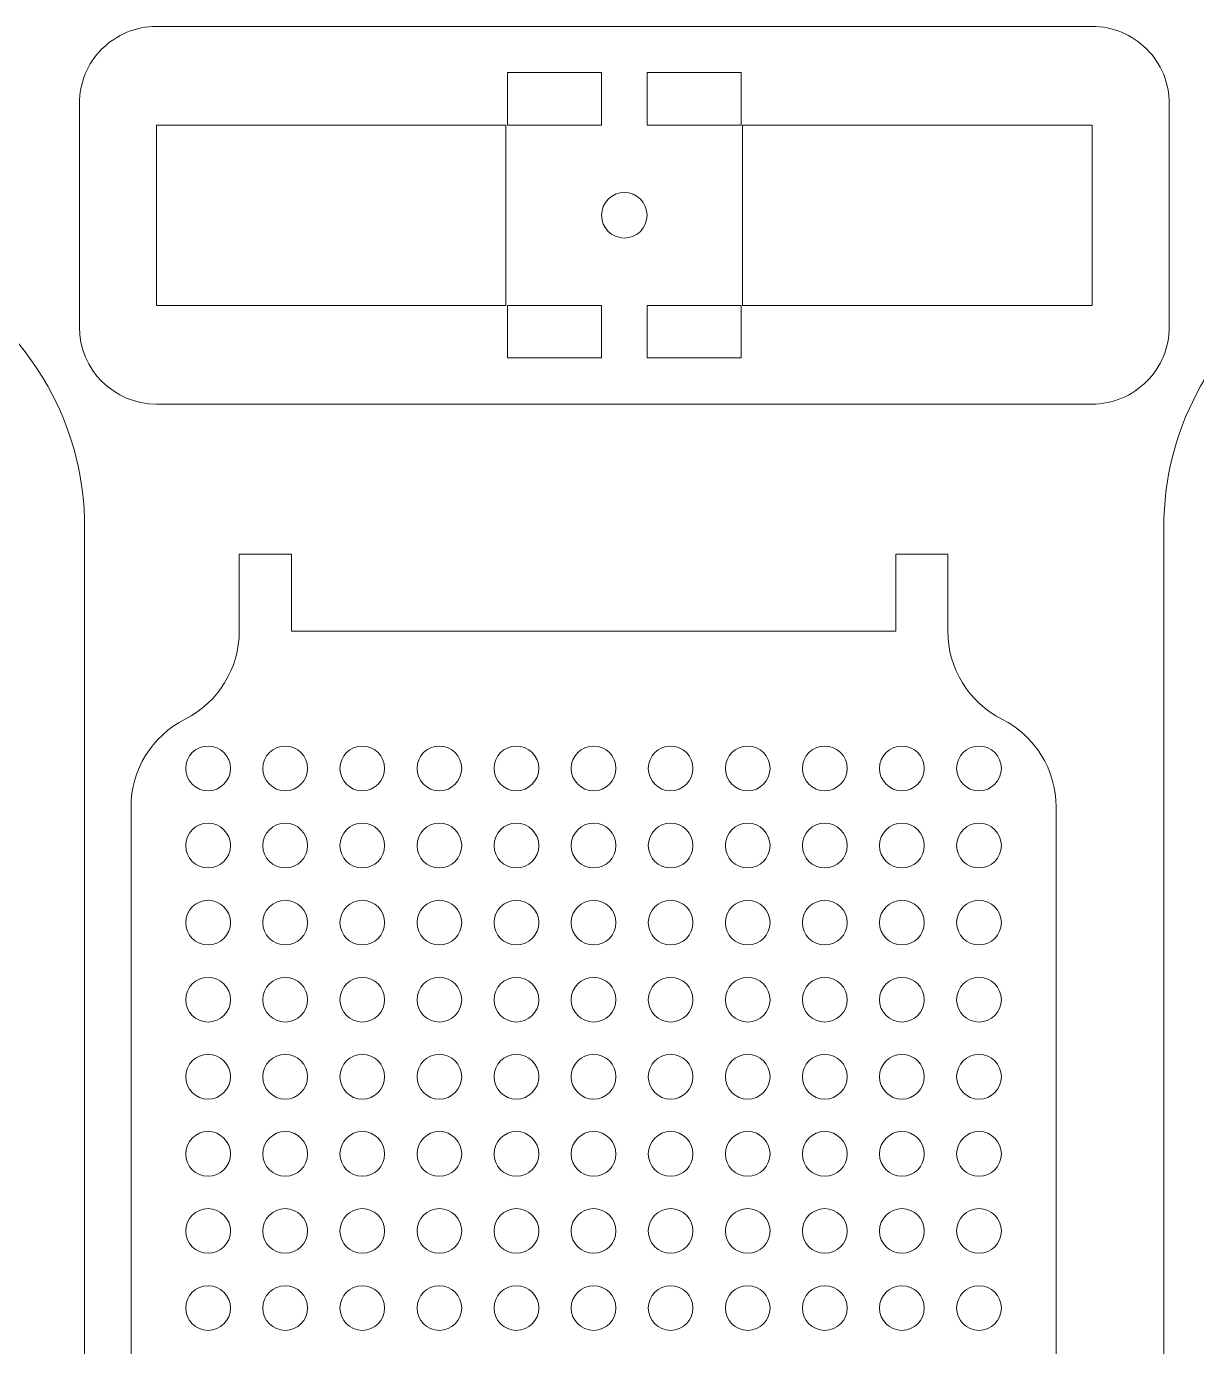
# Model space of a CAD drawing. Header units: millimetres. Extents: x 15 to 485, y 15 to 380.
# Drawn here: x 298.5 to 374.4, y 101.2 to 186.9 of the extents above; entities that cross this region are included whole.
import ezdxf

# ---------------------------------------------------------------- set-up
doc = ezdxf.new("R2010")
doc.units = ezdxf.units.MM
doc.header["$MEASUREMENT"] = 0
doc.layers.add('Sheet 1-1-1706191711-01', color=6, linetype='Continuous', true_color=0xff00ff)

msp = doc.modelspace()

# ---------------------------------------------------------------- linework, layer by layer
at = {"layer": 'Sheet 1-1-1706191711-01', "color": 18, "lineweight": 15, "true_color": 0x000000}
for points, knots in [([(306.9, 186.88), (305.574, 186.88), (304.302, 186.353), (303.365, 185.416), (302.427, 184.478), (301.9, 183.206), (301.9, 181.88)], [4, 4, 4, 4, 4.333333, 4.333333, 4.333333, 5, 5, 5, 5]), ([(372.589, 181.88), (372.589, 183.206), (372.062, 184.478), (371.125, 185.416), (370.187, 186.353), (368.915, 186.88), (367.589, 186.88)], [10, 10, 10, 10, 10.333333, 10.333333, 10.333333, 11, 11, 11, 11]), ([(337.245, 173.155), (338.059, 173.155), (338.719, 173.815), (338.719, 174.63), (338.719, 175.445), (338.059, 176.105), (337.245, 176.105), (336.43, 176.105), (335.769, 175.445), (335.769, 174.63), (335.769, 173.815), (336.43, 173.155), (337.245, 173.155)], [0, 0, 0, 0, 0.2, 0.2, 0.2, 0.4, 0.4, 0.4, 0.6, 0.6, 0.6, 1, 1, 1, 1]), ([(367.589, 162.38), (368.915, 162.38), (370.187, 162.907), (371.125, 163.845), (372.062, 164.782), (372.589, 166.054), (372.589, 167.38)], [8, 8, 8, 8, 8.333333, 8.333333, 8.333333, 9, 9, 9, 9]), ([(310.25, 140.2), (309.449, 140.2), (308.8, 139.551), (308.8, 138.75), (308.8, 137.949), (309.449, 137.3), (310.25, 137.3), (311.051, 137.3), (311.7, 137.949), (311.7, 138.75), (311.7, 139.551), (311.051, 140.2), (310.25, 140.2)], [0, 0, 0, 0, 0.2, 0.2, 0.2, 0.4, 0.4, 0.4, 0.6, 0.6, 0.6, 1, 1, 1, 1]), ([(315.25, 140.2), (314.449, 140.2), (313.8, 139.551), (313.8, 138.75), (313.8, 137.949), (314.449, 137.3), (315.25, 137.3), (316.051, 137.3), (316.7, 137.949), (316.7, 138.75), (316.7, 139.551), (316.051, 140.2), (315.25, 140.2)], [0, 0, 0, 0, 0.2, 0.2, 0.2, 0.4, 0.4, 0.4, 0.6, 0.6, 0.6, 1, 1, 1, 1]), ([(320.25, 140.2), (319.449, 140.2), (318.8, 139.551), (318.8, 138.75), (318.8, 137.949), (319.449, 137.3), (320.25, 137.3), (321.051, 137.3), (321.7, 137.949), (321.7, 138.75), (321.7, 139.551), (321.051, 140.2), (320.25, 140.2)], [0, 0, 0, 0, 0.2, 0.2, 0.2, 0.4, 0.4, 0.4, 0.6, 0.6, 0.6, 1, 1, 1, 1]), ([(325.25, 140.2), (324.449, 140.2), (323.8, 139.551), (323.8, 138.75), (323.8, 137.949), (324.449, 137.3), (325.25, 137.3), (326.051, 137.3), (326.7, 137.949), (326.7, 138.75), (326.7, 139.551), (326.051, 140.2), (325.25, 140.2)], [0, 0, 0, 0, 0.2, 0.2, 0.2, 0.4, 0.4, 0.4, 0.6, 0.6, 0.6, 1, 1, 1, 1]), ([(330.25, 140.2), (329.449, 140.2), (328.8, 139.551), (328.8, 138.75), (328.8, 137.949), (329.449, 137.3), (330.25, 137.3), (331.051, 137.3), (331.7, 137.949), (331.7, 138.75), (331.7, 139.551), (331.051, 140.2), (330.25, 140.2)], [0, 0, 0, 0, 0.2, 0.2, 0.2, 0.4, 0.4, 0.4, 0.6, 0.6, 0.6, 1, 1, 1, 1]), ([(335.25, 140.2), (334.449, 140.2), (333.8, 139.551), (333.8, 138.75), (333.8, 137.949), (334.449, 137.3), (335.25, 137.3), (336.051, 137.3), (336.7, 137.949), (336.7, 138.75), (336.7, 139.551), (336.051, 140.2), (335.25, 140.2)], [0, 0, 0, 0, 0.2, 0.2, 0.2, 0.4, 0.4, 0.4, 0.6, 0.6, 0.6, 1, 1, 1, 1]), ([(340.25, 140.2), (339.449, 140.2), (338.8, 139.551), (338.8, 138.75), (338.8, 137.949), (339.449, 137.3), (340.25, 137.3), (341.051, 137.3), (341.7, 137.949), (341.7, 138.75), (341.7, 139.551), (341.051, 140.2), (340.25, 140.2)], [0, 0, 0, 0, 0.2, 0.2, 0.2, 0.4, 0.4, 0.4, 0.6, 0.6, 0.6, 1, 1, 1, 1]), ([(345.25, 140.2), (344.449, 140.2), (343.8, 139.551), (343.8, 138.75), (343.8, 137.949), (344.449, 137.3), (345.25, 137.3), (346.051, 137.3), (346.7, 137.949), (346.7, 138.75), (346.7, 139.551), (346.051, 140.2), (345.25, 140.2)], [0, 0, 0, 0, 0.2, 0.2, 0.2, 0.4, 0.4, 0.4, 0.6, 0.6, 0.6, 1, 1, 1, 1]), ([(350.25, 140.2), (349.449, 140.2), (348.8, 139.551), (348.8, 138.75), (348.8, 137.949), (349.449, 137.3), (350.25, 137.3), (351.051, 137.3), (351.7, 137.949), (351.7, 138.75), (351.7, 139.551), (351.051, 140.2), (350.25, 140.2)], [0, 0, 0, 0, 0.2, 0.2, 0.2, 0.4, 0.4, 0.4, 0.6, 0.6, 0.6, 1, 1, 1, 1]), ([(355.25, 140.2), (354.449, 140.2), (353.8, 139.551), (353.8, 138.75), (353.8, 137.949), (354.449, 137.3), (355.25, 137.3), (356.051, 137.3), (356.7, 137.949), (356.7, 138.75), (356.7, 139.551), (356.051, 140.2), (355.25, 140.2)], [0, 0, 0, 0, 0.2, 0.2, 0.2, 0.4, 0.4, 0.4, 0.6, 0.6, 0.6, 1, 1, 1, 1]), ([(360.25, 140.2), (359.449, 140.2), (358.8, 139.551), (358.8, 138.75), (358.8, 137.949), (359.449, 137.3), (360.25, 137.3), (361.051, 137.3), (361.7, 137.949), (361.7, 138.75), (361.7, 139.551), (361.051, 140.2), (360.25, 140.2)], [0, 0, 0, 0, 0.2, 0.2, 0.2, 0.4, 0.4, 0.4, 0.6, 0.6, 0.6, 1, 1, 1, 1]), ([(310.25, 135.2), (309.449, 135.2), (308.8, 134.551), (308.8, 133.75), (308.8, 132.949), (309.449, 132.3), (310.25, 132.3), (311.051, 132.3), (311.7, 132.949), (311.7, 133.75), (311.7, 134.551), (311.051, 135.2), (310.25, 135.2)], [0, 0, 0, 0, 0.2, 0.2, 0.2, 0.4, 0.4, 0.4, 0.6, 0.6, 0.6, 1, 1, 1, 1]), ([(315.25, 135.2), (314.449, 135.2), (313.8, 134.551), (313.8, 133.75), (313.8, 132.949), (314.449, 132.3), (315.25, 132.3), (316.051, 132.3), (316.7, 132.949), (316.7, 133.75), (316.7, 134.551), (316.051, 135.2), (315.25, 135.2)], [0, 0, 0, 0, 0.2, 0.2, 0.2, 0.4, 0.4, 0.4, 0.6, 0.6, 0.6, 1, 1, 1, 1]), ([(320.25, 135.2), (319.449, 135.2), (318.8, 134.551), (318.8, 133.75), (318.8, 132.949), (319.449, 132.3), (320.25, 132.3), (321.051, 132.3), (321.7, 132.949), (321.7, 133.75), (321.7, 134.551), (321.051, 135.2), (320.25, 135.2)], [0, 0, 0, 0, 0.2, 0.2, 0.2, 0.4, 0.4, 0.4, 0.6, 0.6, 0.6, 1, 1, 1, 1]), ([(325.25, 135.2), (324.449, 135.2), (323.8, 134.551), (323.8, 133.75), (323.8, 132.949), (324.449, 132.3), (325.25, 132.3), (326.051, 132.3), (326.7, 132.949), (326.7, 133.75), (326.7, 134.551), (326.051, 135.2), (325.25, 135.2)], [0, 0, 0, 0, 0.2, 0.2, 0.2, 0.4, 0.4, 0.4, 0.6, 0.6, 0.6, 1, 1, 1, 1]), ([(330.25, 135.2), (329.449, 135.2), (328.8, 134.551), (328.8, 133.75), (328.8, 132.949), (329.449, 132.3), (330.25, 132.3), (331.051, 132.3), (331.7, 132.949), (331.7, 133.75), (331.7, 134.551), (331.051, 135.2), (330.25, 135.2)], [0, 0, 0, 0, 0.2, 0.2, 0.2, 0.4, 0.4, 0.4, 0.6, 0.6, 0.6, 1, 1, 1, 1]), ([(335.25, 135.2), (334.449, 135.2), (333.8, 134.551), (333.8, 133.75), (333.8, 132.949), (334.449, 132.3), (335.25, 132.3), (336.051, 132.3), (336.7, 132.949), (336.7, 133.75), (336.7, 134.551), (336.051, 135.2), (335.25, 135.2)], [0, 0, 0, 0, 0.2, 0.2, 0.2, 0.4, 0.4, 0.4, 0.6, 0.6, 0.6, 1, 1, 1, 1]), ([(340.25, 135.2), (339.449, 135.2), (338.8, 134.551), (338.8, 133.75), (338.8, 132.949), (339.449, 132.3), (340.25, 132.3), (341.051, 132.3), (341.7, 132.949), (341.7, 133.75), (341.7, 134.551), (341.051, 135.2), (340.25, 135.2)], [0, 0, 0, 0, 0.2, 0.2, 0.2, 0.4, 0.4, 0.4, 0.6, 0.6, 0.6, 1, 1, 1, 1]), ([(345.25, 135.2), (344.449, 135.2), (343.8, 134.551), (343.8, 133.75), (343.8, 132.949), (344.449, 132.3), (345.25, 132.3), (346.051, 132.3), (346.7, 132.949), (346.7, 133.75), (346.7, 134.551), (346.051, 135.2), (345.25, 135.2)], [0, 0, 0, 0, 0.2, 0.2, 0.2, 0.4, 0.4, 0.4, 0.6, 0.6, 0.6, 1, 1, 1, 1]), ([(350.25, 135.2), (349.449, 135.2), (348.8, 134.551), (348.8, 133.75), (348.8, 132.949), (349.449, 132.3), (350.25, 132.3), (351.051, 132.3), (351.7, 132.949), (351.7, 133.75), (351.7, 134.551), (351.051, 135.2), (350.25, 135.2)], [0, 0, 0, 0, 0.2, 0.2, 0.2, 0.4, 0.4, 0.4, 0.6, 0.6, 0.6, 1, 1, 1, 1]), ([(355.25, 135.2), (354.449, 135.2), (353.8, 134.551), (353.8, 133.75), (353.8, 132.949), (354.449, 132.3), (355.25, 132.3), (356.051, 132.3), (356.7, 132.949), (356.7, 133.75), (356.7, 134.551), (356.051, 135.2), (355.25, 135.2)], [0, 0, 0, 0, 0.2, 0.2, 0.2, 0.4, 0.4, 0.4, 0.6, 0.6, 0.6, 1, 1, 1, 1]), ([(360.25, 135.2), (359.449, 135.2), (358.8, 134.551), (358.8, 133.75), (358.8, 132.949), (359.449, 132.3), (360.25, 132.3), (361.051, 132.3), (361.7, 132.949), (361.7, 133.75), (361.7, 134.551), (361.051, 135.2), (360.25, 135.2)], [0, 0, 0, 0, 0.2, 0.2, 0.2, 0.4, 0.4, 0.4, 0.6, 0.6, 0.6, 1, 1, 1, 1]), ([(310.25, 130.2), (309.449, 130.2), (308.8, 129.551), (308.8, 128.75), (308.8, 127.949), (309.449, 127.3), (310.25, 127.3), (311.051, 127.3), (311.7, 127.949), (311.7, 128.75), (311.7, 129.551), (311.051, 130.2), (310.25, 130.2)], [0, 0, 0, 0, 0.2, 0.2, 0.2, 0.4, 0.4, 0.4, 0.6, 0.6, 0.6, 1, 1, 1, 1]), ([(315.25, 130.2), (314.449, 130.2), (313.8, 129.551), (313.8, 128.75), (313.8, 127.949), (314.449, 127.3), (315.25, 127.3), (316.051, 127.3), (316.7, 127.949), (316.7, 128.75), (316.7, 129.551), (316.051, 130.2), (315.25, 130.2)], [0, 0, 0, 0, 0.2, 0.2, 0.2, 0.4, 0.4, 0.4, 0.6, 0.6, 0.6, 1, 1, 1, 1]), ([(320.25, 130.2), (319.449, 130.2), (318.8, 129.551), (318.8, 128.75), (318.8, 127.949), (319.449, 127.3), (320.25, 127.3), (321.051, 127.3), (321.7, 127.949), (321.7, 128.75), (321.7, 129.551), (321.051, 130.2), (320.25, 130.2)], [0, 0, 0, 0, 0.2, 0.2, 0.2, 0.4, 0.4, 0.4, 0.6, 0.6, 0.6, 1, 1, 1, 1]), ([(325.25, 130.2), (324.449, 130.2), (323.8, 129.551), (323.8, 128.75), (323.8, 127.949), (324.449, 127.3), (325.25, 127.3), (326.051, 127.3), (326.7, 127.949), (326.7, 128.75), (326.7, 129.551), (326.051, 130.2), (325.25, 130.2)], [0, 0, 0, 0, 0.2, 0.2, 0.2, 0.4, 0.4, 0.4, 0.6, 0.6, 0.6, 1, 1, 1, 1]), ([(330.25, 130.2), (329.449, 130.2), (328.8, 129.551), (328.8, 128.75), (328.8, 127.949), (329.449, 127.3), (330.25, 127.3), (331.051, 127.3), (331.7, 127.949), (331.7, 128.75), (331.7, 129.551), (331.051, 130.2), (330.25, 130.2)], [0, 0, 0, 0, 0.2, 0.2, 0.2, 0.4, 0.4, 0.4, 0.6, 0.6, 0.6, 1, 1, 1, 1]), ([(335.25, 130.2), (334.449, 130.2), (333.8, 129.551), (333.8, 128.75), (333.8, 127.949), (334.449, 127.3), (335.25, 127.3), (336.051, 127.3), (336.7, 127.949), (336.7, 128.75), (336.7, 129.551), (336.051, 130.2), (335.25, 130.2)], [0, 0, 0, 0, 0.2, 0.2, 0.2, 0.4, 0.4, 0.4, 0.6, 0.6, 0.6, 1, 1, 1, 1]), ([(340.25, 130.2), (339.449, 130.2), (338.8, 129.551), (338.8, 128.75), (338.8, 127.949), (339.449, 127.3), (340.25, 127.3), (341.051, 127.3), (341.7, 127.949), (341.7, 128.75), (341.7, 129.551), (341.051, 130.2), (340.25, 130.2)], [0, 0, 0, 0, 0.2, 0.2, 0.2, 0.4, 0.4, 0.4, 0.6, 0.6, 0.6, 1, 1, 1, 1]), ([(345.25, 130.2), (344.449, 130.2), (343.8, 129.551), (343.8, 128.75), (343.8, 127.949), (344.449, 127.3), (345.25, 127.3), (346.051, 127.3), (346.7, 127.949), (346.7, 128.75), (346.7, 129.551), (346.051, 130.2), (345.25, 130.2)], [0, 0, 0, 0, 0.2, 0.2, 0.2, 0.4, 0.4, 0.4, 0.6, 0.6, 0.6, 1, 1, 1, 1]), ([(350.25, 130.2), (349.449, 130.2), (348.8, 129.551), (348.8, 128.75), (348.8, 127.949), (349.449, 127.3), (350.25, 127.3), (351.051, 127.3), (351.7, 127.949), (351.7, 128.75), (351.7, 129.551), (351.051, 130.2), (350.25, 130.2)], [0, 0, 0, 0, 0.2, 0.2, 0.2, 0.4, 0.4, 0.4, 0.6, 0.6, 0.6, 1, 1, 1, 1]), ([(355.25, 130.2), (354.449, 130.2), (353.8, 129.551), (353.8, 128.75), (353.8, 127.949), (354.449, 127.3), (355.25, 127.3), (356.051, 127.3), (356.7, 127.949), (356.7, 128.75), (356.7, 129.551), (356.051, 130.2), (355.25, 130.2)], [0, 0, 0, 0, 0.2, 0.2, 0.2, 0.4, 0.4, 0.4, 0.6, 0.6, 0.6, 1, 1, 1, 1]), ([(360.25, 130.2), (359.449, 130.2), (358.8, 129.551), (358.8, 128.75), (358.8, 127.949), (359.449, 127.3), (360.25, 127.3), (361.051, 127.3), (361.7, 127.949), (361.7, 128.75), (361.7, 129.551), (361.051, 130.2), (360.25, 130.2)], [0, 0, 0, 0, 0.2, 0.2, 0.2, 0.4, 0.4, 0.4, 0.6, 0.6, 0.6, 1, 1, 1, 1]), ([(310.25, 125.2), (309.449, 125.2), (308.8, 124.551), (308.8, 123.75), (308.8, 122.949), (309.449, 122.3), (310.25, 122.3), (311.051, 122.3), (311.7, 122.949), (311.7, 123.75), (311.7, 124.551), (311.051, 125.2), (310.25, 125.2)], [0, 0, 0, 0, 0.2, 0.2, 0.2, 0.4, 0.4, 0.4, 0.6, 0.6, 0.6, 1, 1, 1, 1]), ([(315.25, 125.2), (314.449, 125.2), (313.8, 124.551), (313.8, 123.75), (313.8, 122.949), (314.449, 122.3), (315.25, 122.3), (316.051, 122.3), (316.7, 122.949), (316.7, 123.75), (316.7, 124.551), (316.051, 125.2), (315.25, 125.2)], [0, 0, 0, 0, 0.2, 0.2, 0.2, 0.4, 0.4, 0.4, 0.6, 0.6, 0.6, 1, 1, 1, 1]), ([(320.25, 125.2), (319.449, 125.2), (318.8, 124.551), (318.8, 123.75), (318.8, 122.949), (319.449, 122.3), (320.25, 122.3), (321.051, 122.3), (321.7, 122.949), (321.7, 123.75), (321.7, 124.551), (321.051, 125.2), (320.25, 125.2)], [0, 0, 0, 0, 0.2, 0.2, 0.2, 0.4, 0.4, 0.4, 0.6, 0.6, 0.6, 1, 1, 1, 1]), ([(325.25, 125.2), (324.449, 125.2), (323.8, 124.551), (323.8, 123.75), (323.8, 122.949), (324.449, 122.3), (325.25, 122.3), (326.051, 122.3), (326.7, 122.949), (326.7, 123.75), (326.7, 124.551), (326.051, 125.2), (325.25, 125.2)], [0, 0, 0, 0, 0.2, 0.2, 0.2, 0.4, 0.4, 0.4, 0.6, 0.6, 0.6, 1, 1, 1, 1]), ([(330.25, 125.2), (329.449, 125.2), (328.8, 124.551), (328.8, 123.75), (328.8, 122.949), (329.449, 122.3), (330.25, 122.3), (331.051, 122.3), (331.7, 122.949), (331.7, 123.75), (331.7, 124.551), (331.051, 125.2), (330.25, 125.2)], [0, 0, 0, 0, 0.2, 0.2, 0.2, 0.4, 0.4, 0.4, 0.6, 0.6, 0.6, 1, 1, 1, 1]), ([(335.25, 125.2), (334.449, 125.2), (333.8, 124.551), (333.8, 123.75), (333.8, 122.949), (334.449, 122.3), (335.25, 122.3), (336.051, 122.3), (336.7, 122.949), (336.7, 123.75), (336.7, 124.551), (336.051, 125.2), (335.25, 125.2)], [0, 0, 0, 0, 0.2, 0.2, 0.2, 0.4, 0.4, 0.4, 0.6, 0.6, 0.6, 1, 1, 1, 1]), ([(340.25, 125.2), (339.449, 125.2), (338.8, 124.551), (338.8, 123.75), (338.8, 122.949), (339.449, 122.3), (340.25, 122.3), (341.051, 122.3), (341.7, 122.949), (341.7, 123.75), (341.7, 124.551), (341.051, 125.2), (340.25, 125.2)], [0, 0, 0, 0, 0.2, 0.2, 0.2, 0.4, 0.4, 0.4, 0.6, 0.6, 0.6, 1, 1, 1, 1]), ([(345.25, 125.2), (344.449, 125.2), (343.8, 124.551), (343.8, 123.75), (343.8, 122.949), (344.449, 122.3), (345.25, 122.3), (346.051, 122.3), (346.7, 122.949), (346.7, 123.75), (346.7, 124.551), (346.051, 125.2), (345.25, 125.2)], [0, 0, 0, 0, 0.2, 0.2, 0.2, 0.4, 0.4, 0.4, 0.6, 0.6, 0.6, 1, 1, 1, 1]), ([(350.25, 125.2), (349.449, 125.2), (348.8, 124.551), (348.8, 123.75), (348.8, 122.949), (349.449, 122.3), (350.25, 122.3), (351.051, 122.3), (351.7, 122.949), (351.7, 123.75), (351.7, 124.551), (351.051, 125.2), (350.25, 125.2)], [0, 0, 0, 0, 0.2, 0.2, 0.2, 0.4, 0.4, 0.4, 0.6, 0.6, 0.6, 1, 1, 1, 1]), ([(355.25, 125.2), (354.449, 125.2), (353.8, 124.551), (353.8, 123.75), (353.8, 122.949), (354.449, 122.3), (355.25, 122.3), (356.051, 122.3), (356.7, 122.949), (356.7, 123.75), (356.7, 124.551), (356.051, 125.2), (355.25, 125.2)], [0, 0, 0, 0, 0.2, 0.2, 0.2, 0.4, 0.4, 0.4, 0.6, 0.6, 0.6, 1, 1, 1, 1]), ([(360.25, 125.2), (359.449, 125.2), (358.8, 124.551), (358.8, 123.75), (358.8, 122.949), (359.449, 122.3), (360.25, 122.3), (361.051, 122.3), (361.7, 122.949), (361.7, 123.75), (361.7, 124.551), (361.051, 125.2), (360.25, 125.2)], [0, 0, 0, 0, 0.2, 0.2, 0.2, 0.4, 0.4, 0.4, 0.6, 0.6, 0.6, 1, 1, 1, 1]), ([(310.25, 120.2), (309.449, 120.2), (308.8, 119.551), (308.8, 118.75), (308.8, 117.949), (309.449, 117.3), (310.25, 117.3), (311.051, 117.3), (311.7, 117.949), (311.7, 118.75), (311.7, 119.551), (311.051, 120.2), (310.25, 120.2)], [0, 0, 0, 0, 0.2, 0.2, 0.2, 0.4, 0.4, 0.4, 0.6, 0.6, 0.6, 1, 1, 1, 1]), ([(315.25, 120.2), (314.449, 120.2), (313.8, 119.551), (313.8, 118.75), (313.8, 117.949), (314.449, 117.3), (315.25, 117.3), (316.051, 117.3), (316.7, 117.949), (316.7, 118.75), (316.7, 119.551), (316.051, 120.2), (315.25, 120.2)], [0, 0, 0, 0, 0.2, 0.2, 0.2, 0.4, 0.4, 0.4, 0.6, 0.6, 0.6, 1, 1, 1, 1]), ([(320.25, 120.2), (319.449, 120.2), (318.8, 119.551), (318.8, 118.75), (318.8, 117.949), (319.449, 117.3), (320.25, 117.3), (321.051, 117.3), (321.7, 117.949), (321.7, 118.75), (321.7, 119.551), (321.051, 120.2), (320.25, 120.2)], [0, 0, 0, 0, 0.2, 0.2, 0.2, 0.4, 0.4, 0.4, 0.6, 0.6, 0.6, 1, 1, 1, 1]), ([(325.25, 120.2), (324.449, 120.2), (323.8, 119.551), (323.8, 118.75), (323.8, 117.949), (324.449, 117.3), (325.25, 117.3), (326.051, 117.3), (326.7, 117.949), (326.7, 118.75), (326.7, 119.551), (326.051, 120.2), (325.25, 120.2)], [0, 0, 0, 0, 0.2, 0.2, 0.2, 0.4, 0.4, 0.4, 0.6, 0.6, 0.6, 1, 1, 1, 1]), ([(330.25, 120.2), (329.449, 120.2), (328.8, 119.551), (328.8, 118.75), (328.8, 117.949), (329.449, 117.3), (330.25, 117.3), (331.051, 117.3), (331.7, 117.949), (331.7, 118.75), (331.7, 119.551), (331.051, 120.2), (330.25, 120.2)], [0, 0, 0, 0, 0.2, 0.2, 0.2, 0.4, 0.4, 0.4, 0.6, 0.6, 0.6, 1, 1, 1, 1]), ([(335.25, 120.2), (334.449, 120.2), (333.8, 119.551), (333.8, 118.75), (333.8, 117.949), (334.449, 117.3), (335.25, 117.3), (336.051, 117.3), (336.7, 117.949), (336.7, 118.75), (336.7, 119.551), (336.051, 120.2), (335.25, 120.2)], [0, 0, 0, 0, 0.2, 0.2, 0.2, 0.4, 0.4, 0.4, 0.6, 0.6, 0.6, 1, 1, 1, 1]), ([(340.25, 120.2), (339.449, 120.2), (338.8, 119.551), (338.8, 118.75), (338.8, 117.949), (339.449, 117.3), (340.25, 117.3), (341.051, 117.3), (341.7, 117.949), (341.7, 118.75), (341.7, 119.551), (341.051, 120.2), (340.25, 120.2)], [0, 0, 0, 0, 0.2, 0.2, 0.2, 0.4, 0.4, 0.4, 0.6, 0.6, 0.6, 1, 1, 1, 1]), ([(345.25, 120.2), (344.449, 120.2), (343.8, 119.551), (343.8, 118.75), (343.8, 117.949), (344.449, 117.3), (345.25, 117.3), (346.051, 117.3), (346.7, 117.949), (346.7, 118.75), (346.7, 119.551), (346.051, 120.2), (345.25, 120.2)], [0, 0, 0, 0, 0.2, 0.2, 0.2, 0.4, 0.4, 0.4, 0.6, 0.6, 0.6, 1, 1, 1, 1]), ([(350.25, 120.2), (349.449, 120.2), (348.8, 119.551), (348.8, 118.75), (348.8, 117.949), (349.449, 117.3), (350.25, 117.3), (351.051, 117.3), (351.7, 117.949), (351.7, 118.75), (351.7, 119.551), (351.051, 120.2), (350.25, 120.2)], [0, 0, 0, 0, 0.2, 0.2, 0.2, 0.4, 0.4, 0.4, 0.6, 0.6, 0.6, 1, 1, 1, 1]), ([(355.25, 120.2), (354.449, 120.2), (353.8, 119.551), (353.8, 118.75), (353.8, 117.949), (354.449, 117.3), (355.25, 117.3), (356.051, 117.3), (356.7, 117.949), (356.7, 118.75), (356.7, 119.551), (356.051, 120.2), (355.25, 120.2)], [0, 0, 0, 0, 0.2, 0.2, 0.2, 0.4, 0.4, 0.4, 0.6, 0.6, 0.6, 1, 1, 1, 1]), ([(360.25, 120.2), (359.449, 120.2), (358.8, 119.551), (358.8, 118.75), (358.8, 117.949), (359.449, 117.3), (360.25, 117.3), (361.051, 117.3), (361.7, 117.949), (361.7, 118.75), (361.7, 119.551), (361.051, 120.2), (360.25, 120.2)], [0, 0, 0, 0, 0.2, 0.2, 0.2, 0.4, 0.4, 0.4, 0.6, 0.6, 0.6, 1, 1, 1, 1]), ([(310.25, 115.2), (309.449, 115.2), (308.8, 114.551), (308.8, 113.75), (308.8, 112.949), (309.449, 112.3), (310.25, 112.3), (311.051, 112.3), (311.7, 112.949), (311.7, 113.75), (311.7, 114.551), (311.051, 115.2), (310.25, 115.2)], [0, 0, 0, 0, 0.2, 0.2, 0.2, 0.4, 0.4, 0.4, 0.6, 0.6, 0.6, 1, 1, 1, 1]), ([(315.25, 115.2), (314.449, 115.2), (313.8, 114.551), (313.8, 113.75), (313.8, 112.949), (314.449, 112.3), (315.25, 112.3), (316.051, 112.3), (316.7, 112.949), (316.7, 113.75), (316.7, 114.551), (316.051, 115.2), (315.25, 115.2)], [0, 0, 0, 0, 0.2, 0.2, 0.2, 0.4, 0.4, 0.4, 0.6, 0.6, 0.6, 1, 1, 1, 1]), ([(320.25, 115.2), (319.449, 115.2), (318.8, 114.551), (318.8, 113.75), (318.8, 112.949), (319.449, 112.3), (320.25, 112.3), (321.051, 112.3), (321.7, 112.949), (321.7, 113.75), (321.7, 114.551), (321.051, 115.2), (320.25, 115.2)], [0, 0, 0, 0, 0.2, 0.2, 0.2, 0.4, 0.4, 0.4, 0.6, 0.6, 0.6, 1, 1, 1, 1]), ([(325.25, 115.2), (324.449, 115.2), (323.8, 114.551), (323.8, 113.75), (323.8, 112.949), (324.449, 112.3), (325.25, 112.3), (326.051, 112.3), (326.7, 112.949), (326.7, 113.75), (326.7, 114.551), (326.051, 115.2), (325.25, 115.2)], [0, 0, 0, 0, 0.2, 0.2, 0.2, 0.4, 0.4, 0.4, 0.6, 0.6, 0.6, 1, 1, 1, 1]), ([(330.25, 115.2), (329.449, 115.2), (328.8, 114.551), (328.8, 113.75), (328.8, 112.949), (329.449, 112.3), (330.25, 112.3), (331.051, 112.3), (331.7, 112.949), (331.7, 113.75), (331.7, 114.551), (331.051, 115.2), (330.25, 115.2)], [0, 0, 0, 0, 0.2, 0.2, 0.2, 0.4, 0.4, 0.4, 0.6, 0.6, 0.6, 1, 1, 1, 1]), ([(335.25, 115.2), (334.449, 115.2), (333.8, 114.551), (333.8, 113.75), (333.8, 112.949), (334.449, 112.3), (335.25, 112.3), (336.051, 112.3), (336.7, 112.949), (336.7, 113.75), (336.7, 114.551), (336.051, 115.2), (335.25, 115.2)], [0, 0, 0, 0, 0.2, 0.2, 0.2, 0.4, 0.4, 0.4, 0.6, 0.6, 0.6, 1, 1, 1, 1]), ([(340.25, 115.2), (339.449, 115.2), (338.8, 114.551), (338.8, 113.75), (338.8, 112.949), (339.449, 112.3), (340.25, 112.3), (341.051, 112.3), (341.7, 112.949), (341.7, 113.75), (341.7, 114.551), (341.051, 115.2), (340.25, 115.2)], [0, 0, 0, 0, 0.2, 0.2, 0.2, 0.4, 0.4, 0.4, 0.6, 0.6, 0.6, 1, 1, 1, 1]), ([(345.25, 115.2), (344.449, 115.2), (343.8, 114.551), (343.8, 113.75), (343.8, 112.949), (344.449, 112.3), (345.25, 112.3), (346.051, 112.3), (346.7, 112.949), (346.7, 113.75), (346.7, 114.551), (346.051, 115.2), (345.25, 115.2)], [0, 0, 0, 0, 0.2, 0.2, 0.2, 0.4, 0.4, 0.4, 0.6, 0.6, 0.6, 1, 1, 1, 1]), ([(350.25, 115.2), (349.449, 115.2), (348.8, 114.551), (348.8, 113.75), (348.8, 112.949), (349.449, 112.3), (350.25, 112.3), (351.051, 112.3), (351.7, 112.949), (351.7, 113.75), (351.7, 114.551), (351.051, 115.2), (350.25, 115.2)], [0, 0, 0, 0, 0.2, 0.2, 0.2, 0.4, 0.4, 0.4, 0.6, 0.6, 0.6, 1, 1, 1, 1]), ([(355.25, 115.2), (354.449, 115.2), (353.8, 114.551), (353.8, 113.75), (353.8, 112.949), (354.449, 112.3), (355.25, 112.3), (356.051, 112.3), (356.7, 112.949), (356.7, 113.75), (356.7, 114.551), (356.051, 115.2), (355.25, 115.2)], [0, 0, 0, 0, 0.2, 0.2, 0.2, 0.4, 0.4, 0.4, 0.6, 0.6, 0.6, 1, 1, 1, 1]), ([(360.25, 115.2), (359.449, 115.2), (358.8, 114.551), (358.8, 113.75), (358.8, 112.949), (359.449, 112.3), (360.25, 112.3), (361.051, 112.3), (361.7, 112.949), (361.7, 113.75), (361.7, 114.551), (361.051, 115.2), (360.25, 115.2)], [0, 0, 0, 0, 0.2, 0.2, 0.2, 0.4, 0.4, 0.4, 0.6, 0.6, 0.6, 1, 1, 1, 1]), ([(310.25, 110.2), (309.449, 110.2), (308.8, 109.551), (308.8, 108.75), (308.8, 107.949), (309.449, 107.3), (310.25, 107.3), (311.051, 107.3), (311.7, 107.949), (311.7, 108.75), (311.7, 109.551), (311.051, 110.2), (310.25, 110.2)], [0, 0, 0, 0, 0.2, 0.2, 0.2, 0.4, 0.4, 0.4, 0.6, 0.6, 0.6, 1, 1, 1, 1]), ([(315.25, 110.2), (314.449, 110.2), (313.8, 109.551), (313.8, 108.75), (313.8, 107.949), (314.449, 107.3), (315.25, 107.3), (316.051, 107.3), (316.7, 107.949), (316.7, 108.75), (316.7, 109.551), (316.051, 110.2), (315.25, 110.2)], [0, 0, 0, 0, 0.2, 0.2, 0.2, 0.4, 0.4, 0.4, 0.6, 0.6, 0.6, 1, 1, 1, 1]), ([(320.25, 110.2), (319.449, 110.2), (318.8, 109.551), (318.8, 108.75), (318.8, 107.949), (319.449, 107.3), (320.25, 107.3), (321.051, 107.3), (321.7, 107.949), (321.7, 108.75), (321.7, 109.551), (321.051, 110.2), (320.25, 110.2)], [0, 0, 0, 0, 0.2, 0.2, 0.2, 0.4, 0.4, 0.4, 0.6, 0.6, 0.6, 1, 1, 1, 1]), ([(325.25, 110.2), (324.449, 110.2), (323.8, 109.551), (323.8, 108.75), (323.8, 107.949), (324.449, 107.3), (325.25, 107.3), (326.051, 107.3), (326.7, 107.949), (326.7, 108.75), (326.7, 109.551), (326.051, 110.2), (325.25, 110.2)], [0, 0, 0, 0, 0.2, 0.2, 0.2, 0.4, 0.4, 0.4, 0.6, 0.6, 0.6, 1, 1, 1, 1]), ([(330.25, 110.2), (329.449, 110.2), (328.8, 109.551), (328.8, 108.75), (328.8, 107.949), (329.449, 107.3), (330.25, 107.3), (331.051, 107.3), (331.7, 107.949), (331.7, 108.75), (331.7, 109.551), (331.051, 110.2), (330.25, 110.2)], [0, 0, 0, 0, 0.2, 0.2, 0.2, 0.4, 0.4, 0.4, 0.6, 0.6, 0.6, 1, 1, 1, 1]), ([(335.25, 110.2), (334.449, 110.2), (333.8, 109.551), (333.8, 108.75), (333.8, 107.949), (334.449, 107.3), (335.25, 107.3), (336.051, 107.3), (336.7, 107.949), (336.7, 108.75), (336.7, 109.551), (336.051, 110.2), (335.25, 110.2)], [0, 0, 0, 0, 0.2, 0.2, 0.2, 0.4, 0.4, 0.4, 0.6, 0.6, 0.6, 1, 1, 1, 1]), ([(340.25, 110.2), (339.449, 110.2), (338.8, 109.551), (338.8, 108.75), (338.8, 107.949), (339.449, 107.3), (340.25, 107.3), (341.051, 107.3), (341.7, 107.949), (341.7, 108.75), (341.7, 109.551), (341.051, 110.2), (340.25, 110.2)], [0, 0, 0, 0, 0.2, 0.2, 0.2, 0.4, 0.4, 0.4, 0.6, 0.6, 0.6, 1, 1, 1, 1]), ([(345.25, 110.2), (344.449, 110.2), (343.8, 109.551), (343.8, 108.75), (343.8, 107.949), (344.449, 107.3), (345.25, 107.3), (346.051, 107.3), (346.7, 107.949), (346.7, 108.75), (346.7, 109.551), (346.051, 110.2), (345.25, 110.2)], [0, 0, 0, 0, 0.2, 0.2, 0.2, 0.4, 0.4, 0.4, 0.6, 0.6, 0.6, 1, 1, 1, 1]), ([(350.25, 110.2), (349.449, 110.2), (348.8, 109.551), (348.8, 108.75), (348.8, 107.949), (349.449, 107.3), (350.25, 107.3), (351.051, 107.3), (351.7, 107.949), (351.7, 108.75), (351.7, 109.551), (351.051, 110.2), (350.25, 110.2)], [0, 0, 0, 0, 0.2, 0.2, 0.2, 0.4, 0.4, 0.4, 0.6, 0.6, 0.6, 1, 1, 1, 1]), ([(355.25, 110.2), (354.449, 110.2), (353.8, 109.551), (353.8, 108.75), (353.8, 107.949), (354.449, 107.3), (355.25, 107.3), (356.051, 107.3), (356.7, 107.949), (356.7, 108.75), (356.7, 109.551), (356.051, 110.2), (355.25, 110.2)], [0, 0, 0, 0, 0.2, 0.2, 0.2, 0.4, 0.4, 0.4, 0.6, 0.6, 0.6, 1, 1, 1, 1]), ([(360.25, 110.2), (359.449, 110.2), (358.8, 109.551), (358.8, 108.75), (358.8, 107.949), (359.449, 107.3), (360.25, 107.3), (361.051, 107.3), (361.7, 107.949), (361.7, 108.75), (361.7, 109.551), (361.051, 110.2), (360.25, 110.2)], [0, 0, 0, 0, 0.2, 0.2, 0.2, 0.4, 0.4, 0.4, 0.6, 0.6, 0.6, 1, 1, 1, 1]), ([(310.25, 105.2), (309.449, 105.2), (308.8, 104.551), (308.8, 103.75), (308.8, 102.949), (309.449, 102.3), (310.25, 102.3), (311.051, 102.3), (311.7, 102.949), (311.7, 103.75), (311.7, 104.551), (311.051, 105.2), (310.25, 105.2)], [0, 0, 0, 0, 0.2, 0.2, 0.2, 0.4, 0.4, 0.4, 0.6, 0.6, 0.6, 1, 1, 1, 1]), ([(315.25, 105.2), (314.449, 105.2), (313.8, 104.551), (313.8, 103.75), (313.8, 102.949), (314.449, 102.3), (315.25, 102.3), (316.051, 102.3), (316.7, 102.949), (316.7, 103.75), (316.7, 104.551), (316.051, 105.2), (315.25, 105.2)], [0, 0, 0, 0, 0.2, 0.2, 0.2, 0.4, 0.4, 0.4, 0.6, 0.6, 0.6, 1, 1, 1, 1]), ([(320.25, 105.2), (319.449, 105.2), (318.8, 104.551), (318.8, 103.75), (318.8, 102.949), (319.449, 102.3), (320.25, 102.3), (321.051, 102.3), (321.7, 102.949), (321.7, 103.75), (321.7, 104.551), (321.051, 105.2), (320.25, 105.2)], [0, 0, 0, 0, 0.2, 0.2, 0.2, 0.4, 0.4, 0.4, 0.6, 0.6, 0.6, 1, 1, 1, 1]), ([(325.25, 105.2), (324.449, 105.2), (323.8, 104.551), (323.8, 103.75), (323.8, 102.949), (324.449, 102.3), (325.25, 102.3), (326.051, 102.3), (326.7, 102.949), (326.7, 103.75), (326.7, 104.551), (326.051, 105.2), (325.25, 105.2)], [0, 0, 0, 0, 0.2, 0.2, 0.2, 0.4, 0.4, 0.4, 0.6, 0.6, 0.6, 1, 1, 1, 1]), ([(330.25, 105.2), (329.449, 105.2), (328.8, 104.551), (328.8, 103.75), (328.8, 102.949), (329.449, 102.3), (330.25, 102.3), (331.051, 102.3), (331.7, 102.949), (331.7, 103.75), (331.7, 104.551), (331.051, 105.2), (330.25, 105.2)], [0, 0, 0, 0, 0.2, 0.2, 0.2, 0.4, 0.4, 0.4, 0.6, 0.6, 0.6, 1, 1, 1, 1]), ([(335.25, 105.2), (334.449, 105.2), (333.8, 104.551), (333.8, 103.75), (333.8, 102.949), (334.449, 102.3), (335.25, 102.3), (336.051, 102.3), (336.7, 102.949), (336.7, 103.75), (336.7, 104.551), (336.051, 105.2), (335.25, 105.2)], [0, 0, 0, 0, 0.2, 0.2, 0.2, 0.4, 0.4, 0.4, 0.6, 0.6, 0.6, 1, 1, 1, 1]), ([(340.25, 105.2), (339.449, 105.2), (338.8, 104.551), (338.8, 103.75), (338.8, 102.949), (339.449, 102.3), (340.25, 102.3), (341.051, 102.3), (341.7, 102.949), (341.7, 103.75), (341.7, 104.551), (341.051, 105.2), (340.25, 105.2)], [0, 0, 0, 0, 0.2, 0.2, 0.2, 0.4, 0.4, 0.4, 0.6, 0.6, 0.6, 1, 1, 1, 1]), ([(345.25, 105.2), (344.449, 105.2), (343.8, 104.551), (343.8, 103.75), (343.8, 102.949), (344.449, 102.3), (345.25, 102.3), (346.051, 102.3), (346.7, 102.949), (346.7, 103.75), (346.7, 104.551), (346.051, 105.2), (345.25, 105.2)], [0, 0, 0, 0, 0.2, 0.2, 0.2, 0.4, 0.4, 0.4, 0.6, 0.6, 0.6, 1, 1, 1, 1]), ([(350.25, 105.2), (349.449, 105.2), (348.8, 104.551), (348.8, 103.75), (348.8, 102.949), (349.449, 102.3), (350.25, 102.3), (351.051, 102.3), (351.7, 102.949), (351.7, 103.75), (351.7, 104.551), (351.051, 105.2), (350.25, 105.2)], [0, 0, 0, 0, 0.2, 0.2, 0.2, 0.4, 0.4, 0.4, 0.6, 0.6, 0.6, 1, 1, 1, 1]), ([(355.25, 105.2), (354.449, 105.2), (353.8, 104.551), (353.8, 103.75), (353.8, 102.949), (354.449, 102.3), (355.25, 102.3), (356.051, 102.3), (356.7, 102.949), (356.7, 103.75), (356.7, 104.551), (356.051, 105.2), (355.25, 105.2)], [0, 0, 0, 0, 0.2, 0.2, 0.2, 0.4, 0.4, 0.4, 0.6, 0.6, 0.6, 1, 1, 1, 1]), ([(360.25, 105.2), (359.449, 105.2), (358.8, 104.551), (358.8, 103.75), (358.8, 102.949), (359.449, 102.3), (360.25, 102.3), (361.051, 102.3), (361.7, 102.949), (361.7, 103.75), (361.7, 104.551), (361.051, 105.2), (360.25, 105.2)], [0, 0, 0, 0, 0.2, 0.2, 0.2, 0.4, 0.4, 0.4, 0.6, 0.6, 0.6, 1, 1, 1, 1])]:
    msp.add_open_spline(points, degree=3, knots=knots, dxfattribs=at)
for points in [[(367.589, 186.88), (367.589, 186.88), (306.9, 186.88), (306.9, 186.88)], [(335.769, 183.88), (335.769, 183.88), (329.67, 183.88), (329.67, 183.88)], [(329.67, 183.88), (329.67, 183.88), (329.67, 180.48), (329.67, 180.48)], [(335.769, 180.48), (335.769, 180.48), (335.769, 183.88), (335.769, 183.88)], [(338.719, 180.48), (338.719, 180.48), (338.719, 183.88), (338.719, 183.88)], [(338.719, 183.88), (338.719, 183.88), (344.819, 183.88), (344.819, 183.88)], [(344.819, 183.88), (344.819, 183.88), (344.819, 180.48), (344.819, 180.48)], [(301.9, 181.88), (301.9, 181.88), (301.9, 167.38), (301.9, 167.38)], [(372.589, 167.38), (372.589, 167.38), (372.589, 181.88), (372.589, 181.88)], [(329.569, 180.48), (329.569, 180.48), (306.9, 180.48), (306.9, 180.48)], [(306.9, 180.48), (306.9, 180.48), (306.9, 168.78), (306.9, 168.78)], [(329.569, 168.78), (329.569, 168.78), (329.569, 180.48), (329.569, 180.48)], [(329.67, 180.48), (329.67, 180.48), (335.769, 180.48), (335.769, 180.48)], [(344.819, 180.48), (344.819, 180.48), (338.719, 180.48), (338.719, 180.48)], [(344.92, 168.78), (344.92, 168.78), (344.92, 180.48), (344.92, 180.48)], [(344.92, 180.48), (344.92, 180.48), (367.589, 180.48), (367.589, 180.48)], [(367.589, 180.48), (367.589, 180.48), (367.589, 168.78), (367.589, 168.78)], [(302.24, 154.432), (302.24, 160.529), (299.251, 166.238), (294.24, 169.711)], [(380.24, 169.711), (375.229, 166.238), (372.24, 160.529), (372.24, 154.432)], [(306.9, 168.78), (306.9, 168.78), (329.569, 168.78), (329.569, 168.78)], [(329.67, 165.38), (329.67, 165.38), (329.67, 168.78), (329.67, 168.78)], [(329.67, 168.78), (329.67, 168.78), (335.769, 168.78), (335.769, 168.78)], [(335.769, 168.78), (335.769, 168.78), (335.769, 165.38), (335.769, 165.38)], [(338.719, 168.78), (338.719, 168.78), (338.719, 165.38), (338.719, 165.38)], [(344.819, 168.78), (344.819, 168.78), (338.719, 168.78), (338.719, 168.78)], [(344.819, 165.38), (344.819, 165.38), (344.819, 168.78), (344.819, 168.78)], [(367.589, 168.78), (367.589, 168.78), (344.92, 168.78), (344.92, 168.78)], [(301.9, 167.38), (301.9, 164.619), (304.139, 162.38), (306.9, 162.38)], [(335.769, 165.38), (335.769, 165.38), (329.67, 165.38), (329.67, 165.38)], [(338.719, 165.38), (338.719, 165.38), (344.819, 165.38), (344.819, 165.38)], [(306.9, 162.38), (306.9, 162.38), (367.589, 162.38), (367.589, 162.38)], [(302.24, 65.84), (302.24, 65.84), (302.24, 154.432), (302.24, 154.432)], [(372.24, 154.432), (372.24, 154.432), (372.24, 65.84), (372.24, 65.84)], [(315.65, 152.65), (315.65, 152.65), (312.27, 152.65), (312.27, 152.65)], [(312.27, 152.65), (312.27, 152.65), (312.27, 147.65), (312.27, 147.65)], [(315.65, 147.65), (315.65, 147.65), (315.65, 152.65), (315.65, 152.65)], [(358.23, 152.65), (358.23, 152.65), (354.85, 152.65), (354.85, 152.65)], [(354.85, 152.65), (354.85, 152.65), (354.85, 147.65), (354.85, 147.65)], [(358.23, 147.65), (358.23, 147.65), (358.23, 152.65), (358.23, 152.65)], [(312.27, 147.65), (312.27, 145.24), (310.912, 143.035), (308.76, 141.95)], [(354.85, 147.65), (354.85, 147.65), (315.65, 147.65), (315.65, 147.65)], [(361.74, 141.95), (359.588, 143.035), (358.23, 145.24), (358.23, 147.65)], [(308.76, 141.95), (306.608, 140.865), (305.25, 138.66), (305.25, 136.25)], [(365.25, 136.25), (365.25, 138.66), (363.892, 140.865), (361.74, 141.95)], [(305.25, 136.25), (305.25, 136.25), (305.25, 81.25), (305.25, 81.25)], [(365.25, 81.25), (365.25, 81.25), (365.25, 136.25), (365.25, 136.25)]]:
    msp.add_open_spline(points, degree=3, dxfattribs=at)

doc.saveas('drawing.dxf')
